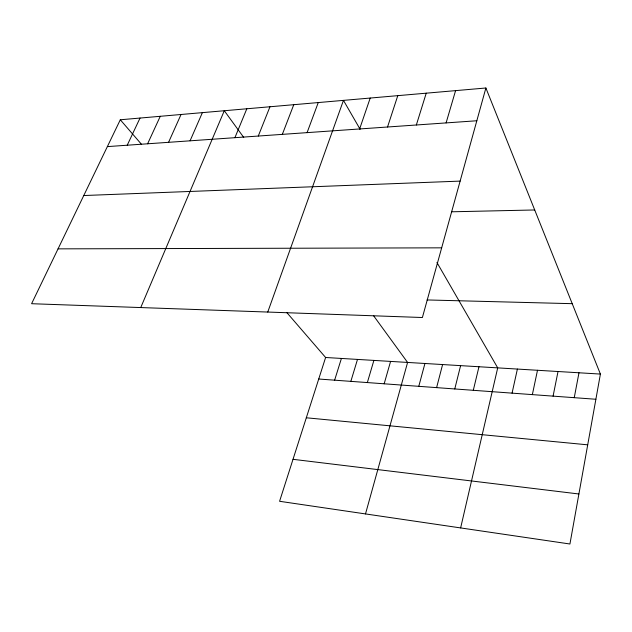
<?xml version="1.0" encoding="UTF-8"?>
<svg xmlns="http://www.w3.org/2000/svg" width="632" height="632" viewBox="0 0 632 632"><rect width="100%" height="100%" fill="white"/><g stroke="black" fill="none" stroke-linecap="round" stroke-linejoin="round"><path stroke-width="0.95" d="M485.889 87.998L422.389 317.517L31.6 303.708L120.301 119.772L485.889 87.998L600.4 374.073L569.93 544.002L279.581 501.287L325.614 357.491L286.928 312.698M574.251 397.678L578.983 372.777M553.079 396.138L558.024 371.513M532.357 394.621L537.5 370.273M512.062 393.136L517.395 369.064M460.633 527.925L497.708 367.871L436.925 262.47M473.289 390.307L478.977 366.742M454.764 388.957L460.609 365.636M436.601 387.629L442.598 364.553M418.787 386.326L424.933 363.487M365.501 513.927L407.593 362.436L373.607 315.763M384.169 383.798L390.584 361.409M446.097 122.908L455.577 90.637M367.342 382.573L373.891 360.406M350.839 381.365L357.499 359.418M416.346 124.986L426.229 93.188M334.628 380.18L341.414 358.447M387.535 127L397.781 95.661M359.624 128.96L370.21 98.055M267.755 312.058L343.46 100.377L360.122 129.276M307.081 132.633L318.259 102.574M282.33 134.363L293.769 104.699M258.283 136.046L269.967 106.769M234.907 137.681L246.82 108.783M140.739 307.571L224.297 110.734L243.715 137.405M190.074 140.817L202.382 112.638M168.562 142.326L181.044 114.495M147.619 143.788L160.267 116.304M127.23 145.218L140.028 118.058M107.361 146.608L476.828 120.759M83.772 195.533L460.128 181.108M451.888 211.791L534.712 209.966M58.049 248.858L441.665 247.839M427.058 299.947L572.221 303.676M325.614 357.491L600.4 374.073M318.718 379.018L595.881 399.258M306.315 417.776L587.713 444.833M293.019 459.314L578.896 493.987M120.301 119.772L141.434 144.246"/></g></svg>
